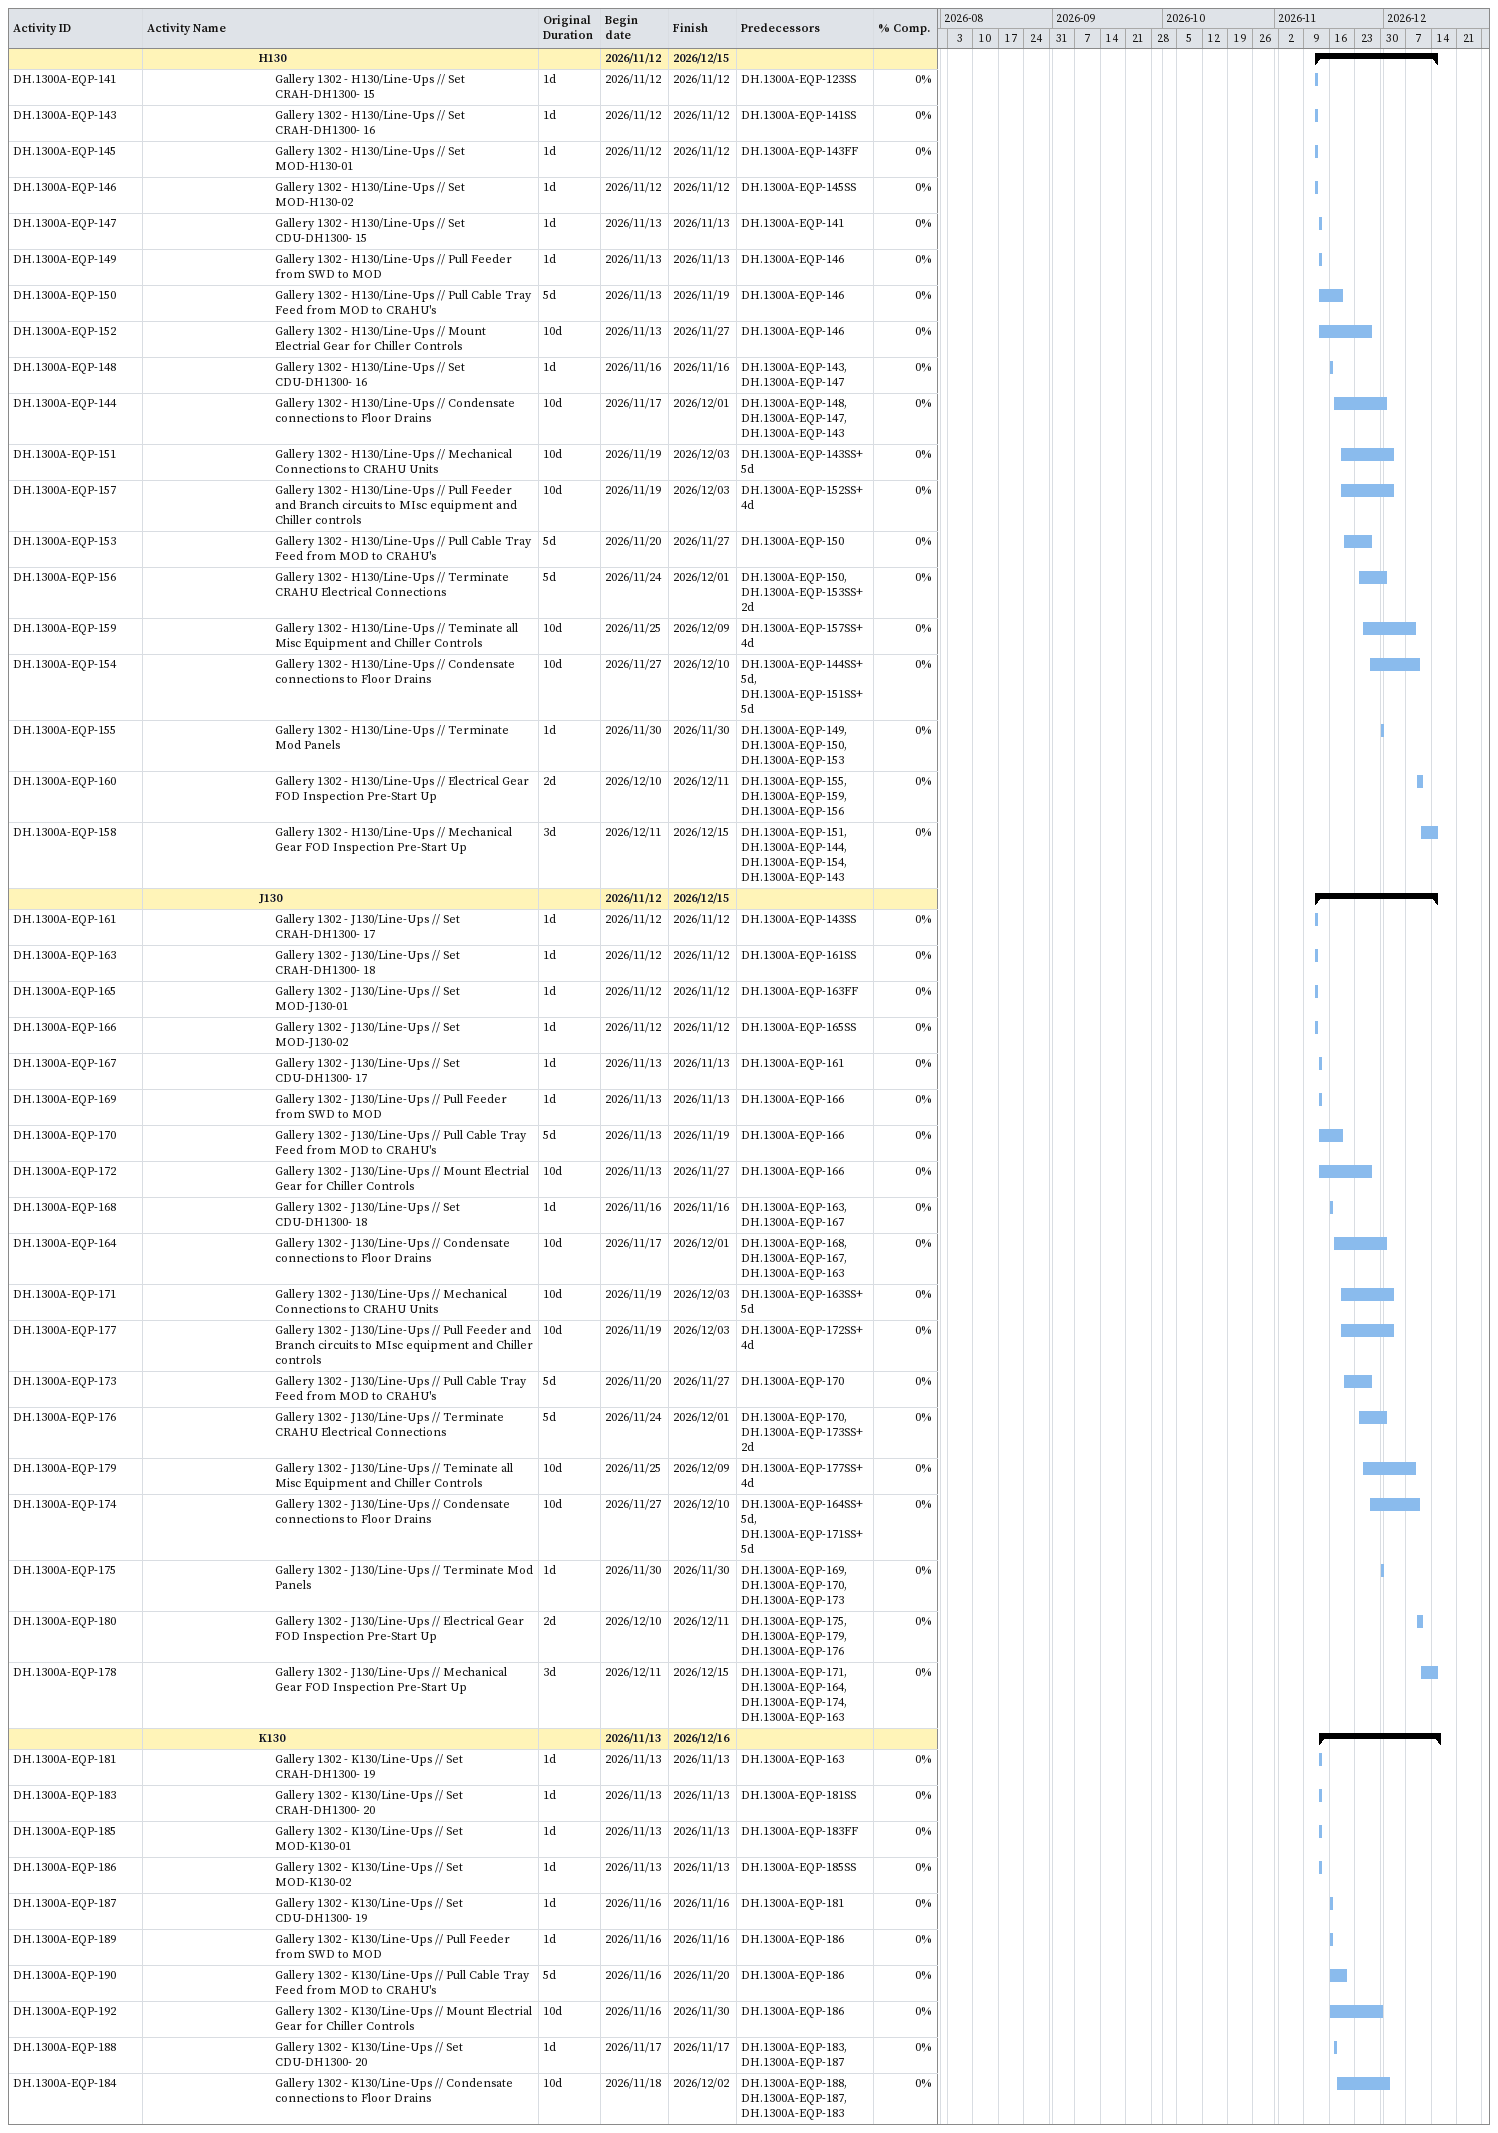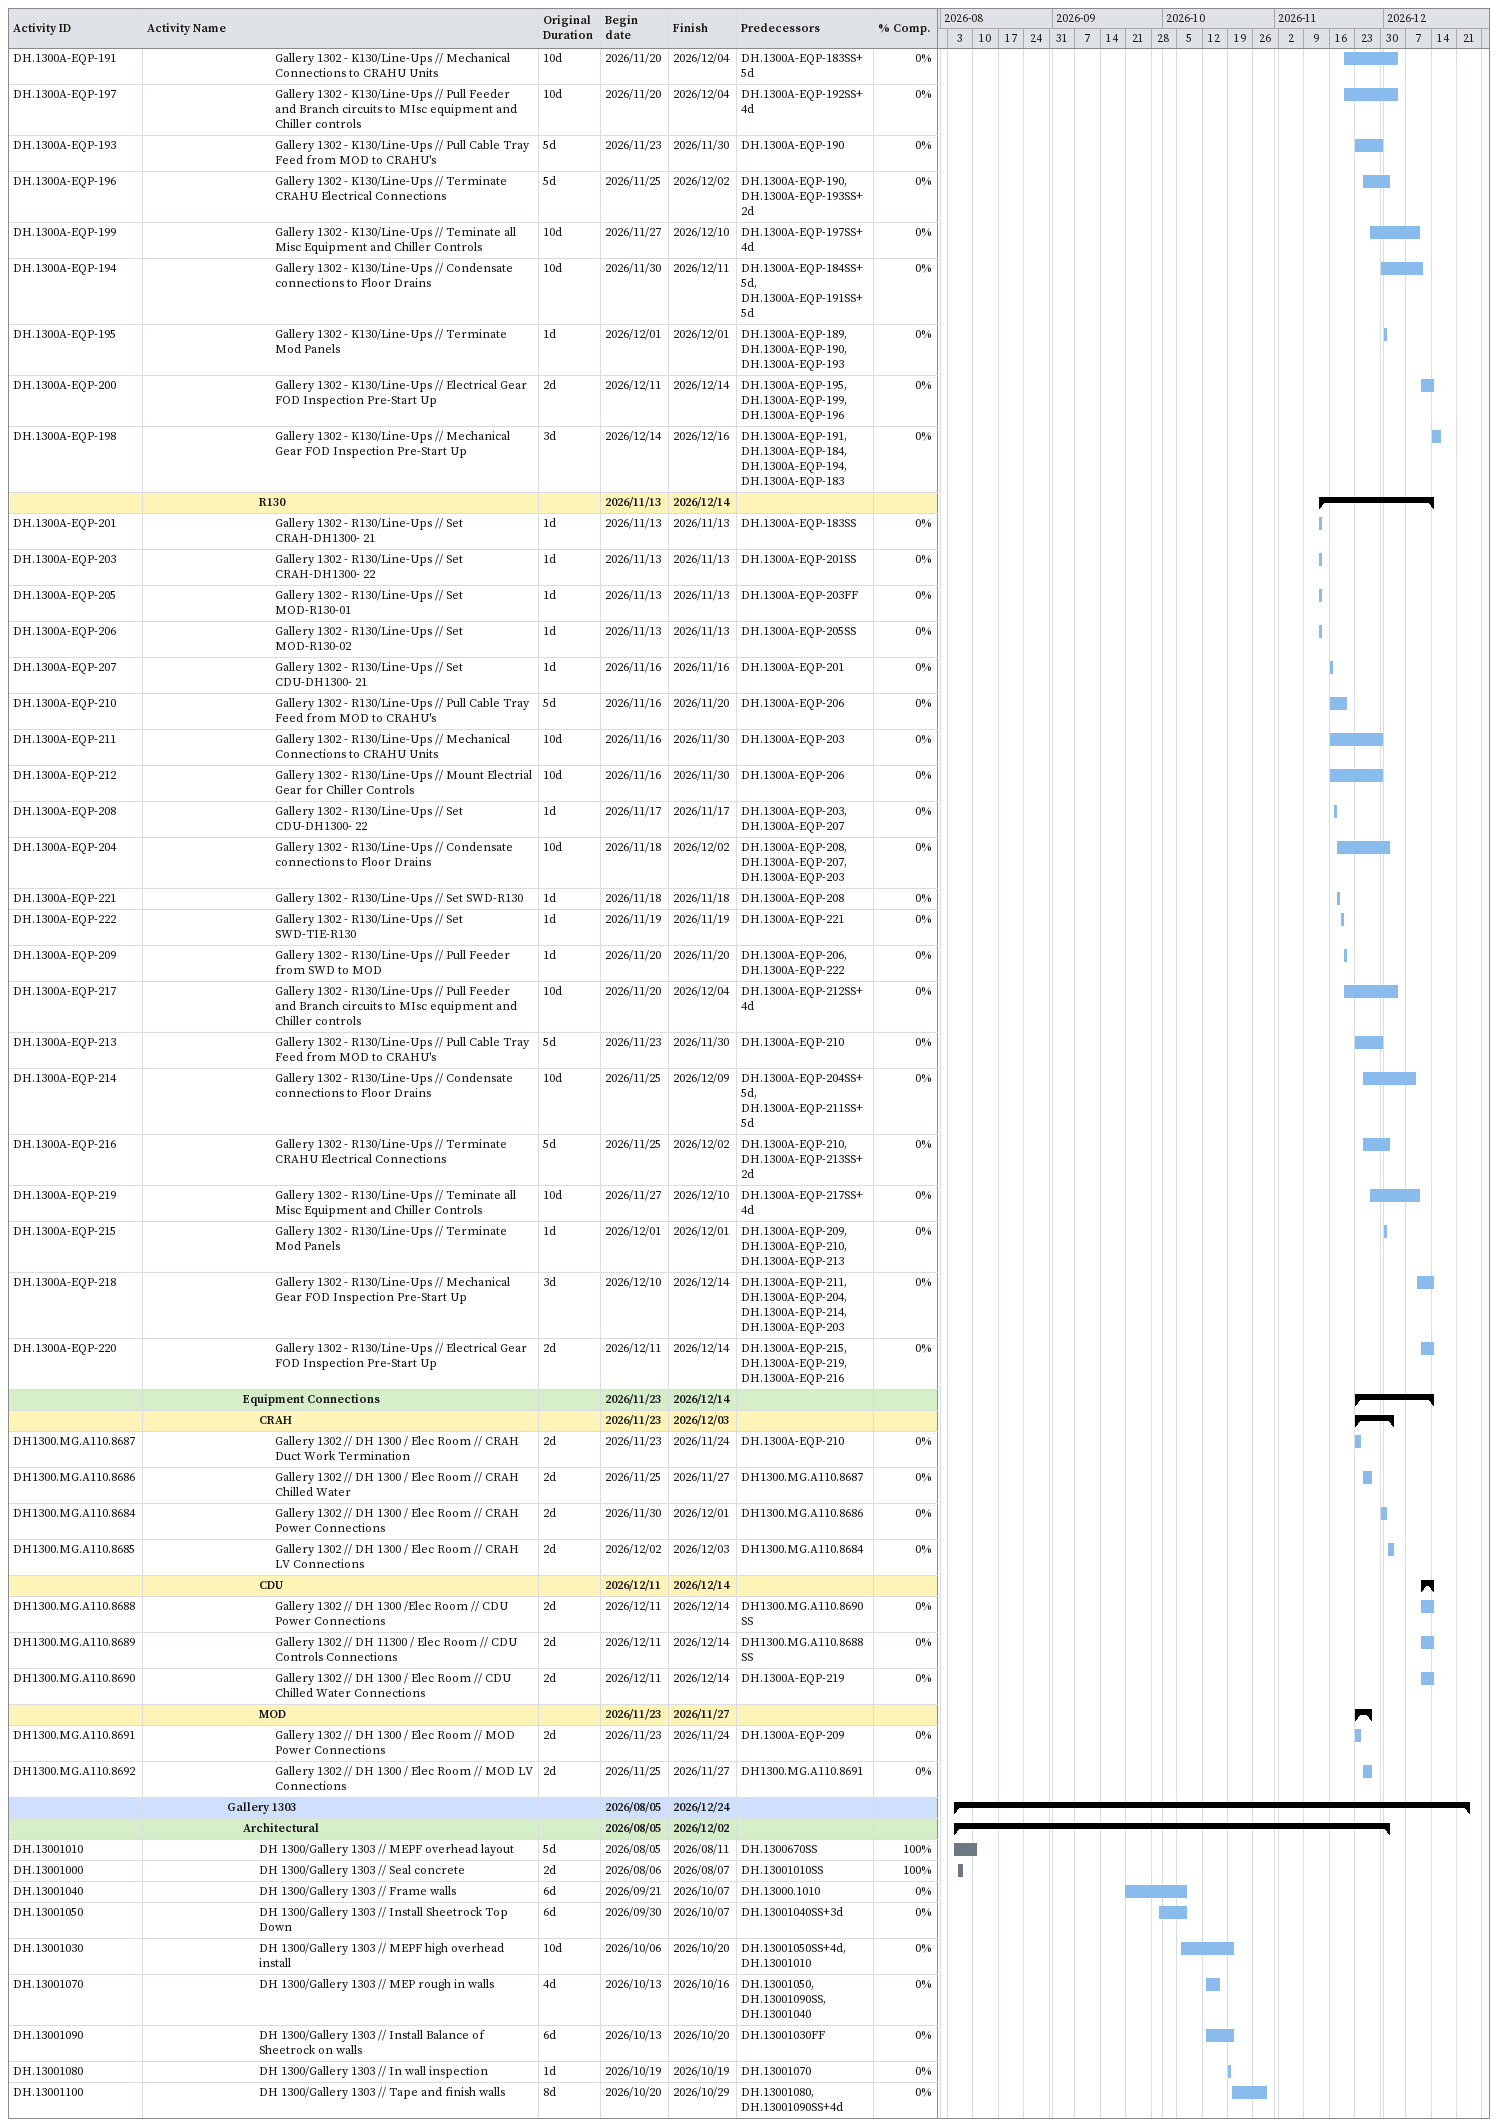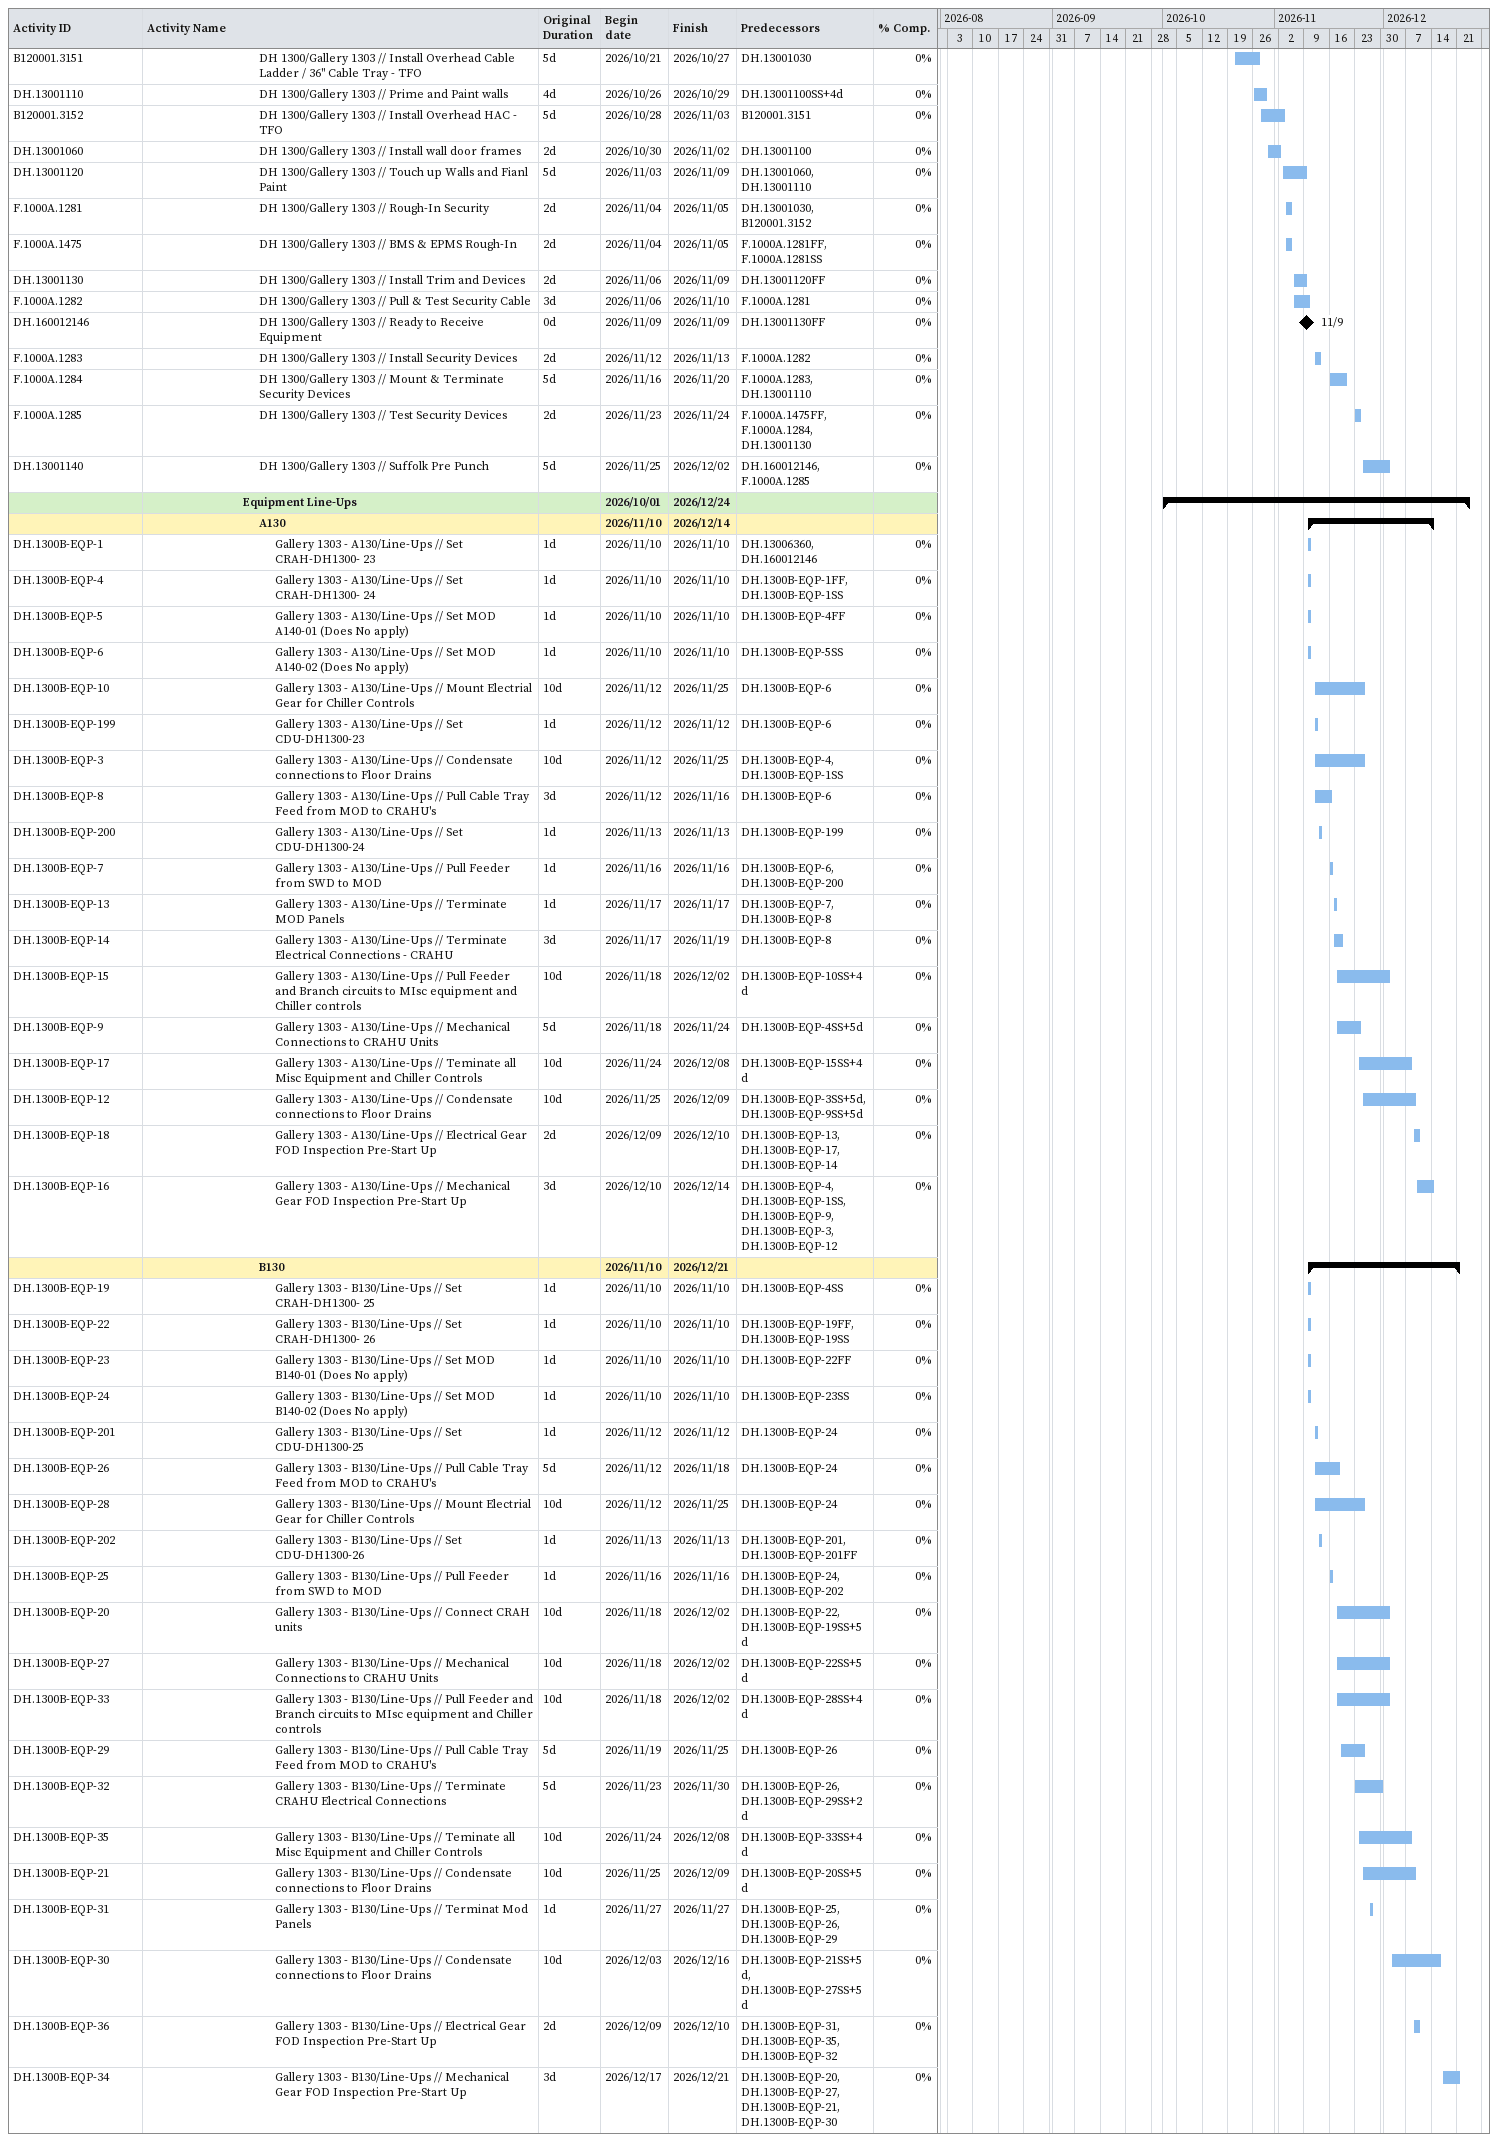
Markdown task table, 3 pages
| ID | Level | Task | Original duration | Start | Finish | Predecessors | % complete |
|---|---|---|---|---|---|---|---|
|  | 8 | **H130** |  | 2026-11-12 | 2026-12-15 |  |  |
| DH.1300A-EQP-141 | 9 | Gallery 1302 - H130/Line-Ups // Set CRAH-DH1300- 15 | 1d | 2026-11-12 | 2026-11-12 | DH.1300A-EQP-123SS | 0 |
| DH.1300A-EQP-143 | 9 | Gallery 1302 - H130/Line-Ups // Set CRAH-DH1300- 16 | 1d | 2026-11-12 | 2026-11-12 | DH.1300A-EQP-141SS | 0 |
| DH.1300A-EQP-145 | 9 | Gallery 1302 - H130/Line-Ups // Set MOD-H130-01 | 1d | 2026-11-12 | 2026-11-12 | DH.1300A-EQP-143FF | 0 |
| DH.1300A-EQP-146 | 9 | Gallery 1302 - H130/Line-Ups // Set MOD-H130-02 | 1d | 2026-11-12 | 2026-11-12 | DH.1300A-EQP-145SS | 0 |
| DH.1300A-EQP-147 | 9 | Gallery 1302 - H130/Line-Ups // Set CDU-DH1300- 15 | 1d | 2026-11-13 | 2026-11-13 | DH.1300A-EQP-141 | 0 |
| DH.1300A-EQP-149 | 9 | Gallery 1302 - H130/Line-Ups // Pull Feeder from SWD to MOD | 1d | 2026-11-13 | 2026-11-13 | DH.1300A-EQP-146 | 0 |
| DH.1300A-EQP-150 | 9 | Gallery 1302 - H130/Line-Ups // Pull Cable Tray Feed from MOD to CRAHU's | 5d | 2026-11-13 | 2026-11-19 | DH.1300A-EQP-146 | 0 |
| DH.1300A-EQP-152 | 9 | Gallery 1302 - H130/Line-Ups // Mount Electrial Gear for Chiller Controls | 10d | 2026-11-13 | 2026-11-27 | DH.1300A-EQP-146 | 0 |
| DH.1300A-EQP-148 | 9 | Gallery 1302 - H130/Line-Ups // Set CDU-DH1300- 16 | 1d | 2026-11-16 | 2026-11-16 | DH.1300A-EQP-143, DH.1300A-EQP-147 | 0 |
| DH.1300A-EQP-144 | 9 | Gallery 1302 - H130/Line-Ups // Condensate connections to Floor Drains | 10d | 2026-11-17 | 2026-12-01 | DH.1300A-EQP-148, DH.1300A-EQP-147, DH.1300A-EQP-143 | 0 |
| DH.1300A-EQP-151 | 9 | Gallery 1302 - H130/Line-Ups // Mechanical Connections to CRAHU Units | 10d | 2026-11-19 | 2026-12-03 | DH.1300A-EQP-143SS+5d | 0 |
| DH.1300A-EQP-157 | 9 | Gallery 1302 - H130/Line-Ups // Pull Feeder and Branch circuits to MIsc equipment and Chiller controls | 10d | 2026-11-19 | 2026-12-03 | DH.1300A-EQP-152SS+4d | 0 |
| DH.1300A-EQP-153 | 9 | Gallery 1302 - H130/Line-Ups // Pull Cable Tray Feed from MOD to CRAHU's | 5d | 2026-11-20 | 2026-11-27 | DH.1300A-EQP-150 | 0 |
| DH.1300A-EQP-156 | 9 | Gallery 1302 - H130/Line-Ups // Terminate CRAHU Electrical Connections | 5d | 2026-11-24 | 2026-12-01 | DH.1300A-EQP-150, DH.1300A-EQP-153SS+2d | 0 |
| DH.1300A-EQP-159 | 9 | Gallery 1302 - H130/Line-Ups // Teminate all Misc Equipment and Chiller Controls | 10d | 2026-11-25 | 2026-12-09 | DH.1300A-EQP-157SS+4d | 0 |
| DH.1300A-EQP-154 | 9 | Gallery 1302 - H130/Line-Ups // Condensate connections to Floor Drains | 10d | 2026-11-27 | 2026-12-10 | DH.1300A-EQP-144SS+5d, DH.1300A-EQP-151SS+5d | 0 |
| DH.1300A-EQP-155 | 9 | Gallery 1302 - H130/Line-Ups // Terminate Mod Panels | 1d | 2026-11-30 | 2026-11-30 | DH.1300A-EQP-149, DH.1300A-EQP-150, DH.1300A-EQP-153 | 0 |
| DH.1300A-EQP-160 | 9 | Gallery 1302 - H130/Line-Ups // Electrical Gear FOD Inspection Pre-Start Up | 2d | 2026-12-10 | 2026-12-11 | DH.1300A-EQP-155, DH.1300A-EQP-159, DH.1300A-EQP-156 | 0 |
| DH.1300A-EQP-158 | 9 | Gallery 1302 - H130/Line-Ups // Mechanical Gear FOD Inspection Pre-Start Up | 3d | 2026-12-11 | 2026-12-15 | DH.1300A-EQP-151, DH.1300A-EQP-144, DH.1300A-EQP-154, DH.1300A-EQP-143 | 0 |
|  | 8 | **J130** |  | 2026-11-12 | 2026-12-15 |  |  |
| DH.1300A-EQP-161 | 9 | Gallery 1302 - J130/Line-Ups // Set CRAH-DH1300- 17 | 1d | 2026-11-12 | 2026-11-12 | DH.1300A-EQP-143SS | 0 |
| DH.1300A-EQP-163 | 9 | Gallery 1302 - J130/Line-Ups // Set CRAH-DH1300- 18 | 1d | 2026-11-12 | 2026-11-12 | DH.1300A-EQP-161SS | 0 |
| DH.1300A-EQP-165 | 9 | Gallery 1302 - J130/Line-Ups // Set MOD-J130-01 | 1d | 2026-11-12 | 2026-11-12 | DH.1300A-EQP-163FF | 0 |
| DH.1300A-EQP-166 | 9 | Gallery 1302 - J130/Line-Ups // Set MOD-J130-02 | 1d | 2026-11-12 | 2026-11-12 | DH.1300A-EQP-165SS | 0 |
| DH.1300A-EQP-167 | 9 | Gallery 1302 - J130/Line-Ups // Set CDU-DH1300- 17 | 1d | 2026-11-13 | 2026-11-13 | DH.1300A-EQP-161 | 0 |
| DH.1300A-EQP-169 | 9 | Gallery 1302 - J130/Line-Ups // Pull Feeder from SWD to MOD | 1d | 2026-11-13 | 2026-11-13 | DH.1300A-EQP-166 | 0 |
| DH.1300A-EQP-170 | 9 | Gallery 1302 - J130/Line-Ups // Pull Cable Tray Feed from MOD to CRAHU's | 5d | 2026-11-13 | 2026-11-19 | DH.1300A-EQP-166 | 0 |
| DH.1300A-EQP-172 | 9 | Gallery 1302 - J130/Line-Ups // Mount Electrial Gear for Chiller Controls | 10d | 2026-11-13 | 2026-11-27 | DH.1300A-EQP-166 | 0 |
| DH.1300A-EQP-168 | 9 | Gallery 1302 - J130/Line-Ups // Set CDU-DH1300- 18 | 1d | 2026-11-16 | 2026-11-16 | DH.1300A-EQP-163, DH.1300A-EQP-167 | 0 |
| DH.1300A-EQP-164 | 9 | Gallery 1302 - J130/Line-Ups // Condensate connections to Floor Drains | 10d | 2026-11-17 | 2026-12-01 | DH.1300A-EQP-168, DH.1300A-EQP-167, DH.1300A-EQP-163 | 0 |
| DH.1300A-EQP-171 | 9 | Gallery 1302 - J130/Line-Ups // Mechanical Connections to CRAHU Units | 10d | 2026-11-19 | 2026-12-03 | DH.1300A-EQP-163SS+5d | 0 |
| DH.1300A-EQP-177 | 9 | Gallery 1302 - J130/Line-Ups // Pull Feeder and Branch circuits to MIsc equipment and Chiller controls | 10d | 2026-11-19 | 2026-12-03 | DH.1300A-EQP-172SS+4d | 0 |
| DH.1300A-EQP-173 | 9 | Gallery 1302 - J130/Line-Ups // Pull Cable Tray Feed from MOD to CRAHU's | 5d | 2026-11-20 | 2026-11-27 | DH.1300A-EQP-170 | 0 |
| DH.1300A-EQP-176 | 9 | Gallery 1302 - J130/Line-Ups // Terminate CRAHU Electrical Connections | 5d | 2026-11-24 | 2026-12-01 | DH.1300A-EQP-170, DH.1300A-EQP-173SS+2d | 0 |
| DH.1300A-EQP-179 | 9 | Gallery 1302 - J130/Line-Ups // Teminate all Misc Equipment and Chiller Controls | 10d | 2026-11-25 | 2026-12-09 | DH.1300A-EQP-177SS+4d | 0 |
| DH.1300A-EQP-174 | 9 | Gallery 1302 - J130/Line-Ups // Condensate connections to Floor Drains | 10d | 2026-11-27 | 2026-12-10 | DH.1300A-EQP-164SS+5d, DH.1300A-EQP-171SS+5d | 0 |
| DH.1300A-EQP-175 | 9 | Gallery 1302 - J130/Line-Ups // Terminate Mod Panels | 1d | 2026-11-30 | 2026-11-30 | DH.1300A-EQP-169, DH.1300A-EQP-170, DH.1300A-EQP-173 | 0 |
| DH.1300A-EQP-180 | 9 | Gallery 1302 - J130/Line-Ups // Electrical Gear FOD Inspection Pre-Start Up | 2d | 2026-12-10 | 2026-12-11 | DH.1300A-EQP-175, DH.1300A-EQP-179, DH.1300A-EQP-176 | 0 |
| DH.1300A-EQP-178 | 9 | Gallery 1302 - J130/Line-Ups // Mechanical Gear FOD Inspection Pre-Start Up | 3d | 2026-12-11 | 2026-12-15 | DH.1300A-EQP-171, DH.1300A-EQP-164, DH.1300A-EQP-174, DH.1300A-EQP-163 | 0 |
|  | 8 | **K130** |  | 2026-11-13 | 2026-12-16 |  |  |
| DH.1300A-EQP-181 | 9 | Gallery 1302 - K130/Line-Ups // Set CRAH-DH1300- 19 | 1d | 2026-11-13 | 2026-11-13 | DH.1300A-EQP-163 | 0 |
| DH.1300A-EQP-183 | 9 | Gallery 1302 - K130/Line-Ups // Set CRAH-DH1300- 20 | 1d | 2026-11-13 | 2026-11-13 | DH.1300A-EQP-181SS | 0 |
| DH.1300A-EQP-185 | 9 | Gallery 1302 - K130/Line-Ups // Set MOD-K130-01 | 1d | 2026-11-13 | 2026-11-13 | DH.1300A-EQP-183FF | 0 |
| DH.1300A-EQP-186 | 9 | Gallery 1302 - K130/Line-Ups // Set MOD-K130-02 | 1d | 2026-11-13 | 2026-11-13 | DH.1300A-EQP-185SS | 0 |
| DH.1300A-EQP-187 | 9 | Gallery 1302 - K130/Line-Ups // Set CDU-DH1300- 19 | 1d | 2026-11-16 | 2026-11-16 | DH.1300A-EQP-181 | 0 |
| DH.1300A-EQP-189 | 9 | Gallery 1302 - K130/Line-Ups // Pull Feeder from SWD to MOD | 1d | 2026-11-16 | 2026-11-16 | DH.1300A-EQP-186 | 0 |
| DH.1300A-EQP-190 | 9 | Gallery 1302 - K130/Line-Ups // Pull Cable Tray Feed from MOD to CRAHU's | 5d | 2026-11-16 | 2026-11-20 | DH.1300A-EQP-186 | 0 |
| DH.1300A-EQP-192 | 9 | Gallery 1302 - K130/Line-Ups // Mount Electrial Gear for Chiller Controls | 10d | 2026-11-16 | 2026-11-30 | DH.1300A-EQP-186 | 0 |
| DH.1300A-EQP-188 | 9 | Gallery 1302 - K130/Line-Ups // Set CDU-DH1300- 20 | 1d | 2026-11-17 | 2026-11-17 | DH.1300A-EQP-183, DH.1300A-EQP-187 | 0 |
| DH.1300A-EQP-184 | 9 | Gallery 1302 - K130/Line-Ups // Condensate connections to Floor Drains | 10d | 2026-11-18 | 2026-12-02 | DH.1300A-EQP-188, DH.1300A-EQP-187, DH.1300A-EQP-183 | 0 |
| DH.1300A-EQP-191 | 9 | Gallery 1302 - K130/Line-Ups // Mechanical Connections to CRAHU Units | 10d | 2026-11-20 | 2026-12-04 | DH.1300A-EQP-183SS+5d | 0 |
| DH.1300A-EQP-197 | 9 | Gallery 1302 - K130/Line-Ups // Pull Feeder and Branch circuits to MIsc equipment and Chiller controls | 10d | 2026-11-20 | 2026-12-04 | DH.1300A-EQP-192SS+4d | 0 |
| DH.1300A-EQP-193 | 9 | Gallery 1302 - K130/Line-Ups // Pull Cable Tray Feed from MOD to CRAHU's | 5d | 2026-11-23 | 2026-11-30 | DH.1300A-EQP-190 | 0 |
| DH.1300A-EQP-196 | 9 | Gallery 1302 - K130/Line-Ups // Terminate CRAHU Electrical Connections | 5d | 2026-11-25 | 2026-12-02 | DH.1300A-EQP-190, DH.1300A-EQP-193SS+2d | 0 |
| DH.1300A-EQP-199 | 9 | Gallery 1302 - K130/Line-Ups // Teminate all Misc Equipment and Chiller Controls | 10d | 2026-11-27 | 2026-12-10 | DH.1300A-EQP-197SS+4d | 0 |
| DH.1300A-EQP-194 | 9 | Gallery 1302 - K130/Line-Ups // Condensate connections to Floor Drains | 10d | 2026-11-30 | 2026-12-11 | DH.1300A-EQP-184SS+5d, DH.1300A-EQP-191SS+5d | 0 |
| DH.1300A-EQP-195 | 9 | Gallery 1302 - K130/Line-Ups // Terminate Mod Panels | 1d | 2026-12-01 | 2026-12-01 | DH.1300A-EQP-189, DH.1300A-EQP-190, DH.1300A-EQP-193 | 0 |
| DH.1300A-EQP-200 | 9 | Gallery 1302 - K130/Line-Ups // Electrical Gear FOD Inspection Pre-Start Up | 2d | 2026-12-11 | 2026-12-14 | DH.1300A-EQP-195, DH.1300A-EQP-199, DH.1300A-EQP-196 | 0 |
| DH.1300A-EQP-198 | 9 | Gallery 1302 - K130/Line-Ups // Mechanical Gear FOD Inspection Pre-Start Up | 3d | 2026-12-14 | 2026-12-16 | DH.1300A-EQP-191, DH.1300A-EQP-184, DH.1300A-EQP-194, DH.1300A-EQP-183 | 0 |
|  | 8 | **R130** |  | 2026-11-13 | 2026-12-14 |  |  |
| DH.1300A-EQP-201 | 9 | Gallery 1302 - R130/Line-Ups // Set CRAH-DH1300- 21 | 1d | 2026-11-13 | 2026-11-13 | DH.1300A-EQP-183SS | 0 |
| DH.1300A-EQP-203 | 9 | Gallery 1302 - R130/Line-Ups // Set CRAH-DH1300- 22 | 1d | 2026-11-13 | 2026-11-13 | DH.1300A-EQP-201SS | 0 |
| DH.1300A-EQP-205 | 9 | Gallery 1302 - R130/Line-Ups // Set MOD-R130-01 | 1d | 2026-11-13 | 2026-11-13 | DH.1300A-EQP-203FF | 0 |
| DH.1300A-EQP-206 | 9 | Gallery 1302 - R130/Line-Ups // Set MOD-R130-02 | 1d | 2026-11-13 | 2026-11-13 | DH.1300A-EQP-205SS | 0 |
| DH.1300A-EQP-207 | 9 | Gallery 1302 - R130/Line-Ups // Set CDU-DH1300- 21 | 1d | 2026-11-16 | 2026-11-16 | DH.1300A-EQP-201 | 0 |
| DH.1300A-EQP-210 | 9 | Gallery 1302 - R130/Line-Ups // Pull Cable Tray Feed from MOD to CRAHU's | 5d | 2026-11-16 | 2026-11-20 | DH.1300A-EQP-206 | 0 |
| DH.1300A-EQP-211 | 9 | Gallery 1302 - R130/Line-Ups // Mechanical Connections to CRAHU Units | 10d | 2026-11-16 | 2026-11-30 | DH.1300A-EQP-203 | 0 |
| DH.1300A-EQP-212 | 9 | Gallery 1302 - R130/Line-Ups // Mount Electrial Gear for Chiller Controls | 10d | 2026-11-16 | 2026-11-30 | DH.1300A-EQP-206 | 0 |
| DH.1300A-EQP-208 | 9 | Gallery 1302 - R130/Line-Ups // Set CDU-DH1300- 22 | 1d | 2026-11-17 | 2026-11-17 | DH.1300A-EQP-203, DH.1300A-EQP-207 | 0 |
| DH.1300A-EQP-204 | 9 | Gallery 1302 - R130/Line-Ups // Condensate connections to Floor Drains | 10d | 2026-11-18 | 2026-12-02 | DH.1300A-EQP-208, DH.1300A-EQP-207, DH.1300A-EQP-203 | 0 |
| DH.1300A-EQP-221 | 9 | Gallery 1302 - R130/Line-Ups // Set SWD-R130 | 1d | 2026-11-18 | 2026-11-18 | DH.1300A-EQP-208 | 0 |
| DH.1300A-EQP-222 | 9 | Gallery 1302 - R130/Line-Ups // Set SWD-TIE-R130 | 1d | 2026-11-19 | 2026-11-19 | DH.1300A-EQP-221 | 0 |
| DH.1300A-EQP-209 | 9 | Gallery 1302 - R130/Line-Ups // Pull Feeder from SWD to MOD | 1d | 2026-11-20 | 2026-11-20 | DH.1300A-EQP-206, DH.1300A-EQP-222 | 0 |
| DH.1300A-EQP-217 | 9 | Gallery 1302 - R130/Line-Ups // Pull Feeder and Branch circuits to MIsc equipment and Chiller controls | 10d | 2026-11-20 | 2026-12-04 | DH.1300A-EQP-212SS+4d | 0 |
| DH.1300A-EQP-213 | 9 | Gallery 1302 - R130/Line-Ups // Pull Cable Tray Feed from MOD to CRAHU's | 5d | 2026-11-23 | 2026-11-30 | DH.1300A-EQP-210 | 0 |
| DH.1300A-EQP-214 | 9 | Gallery 1302 - R130/Line-Ups // Condensate connections to Floor Drains | 10d | 2026-11-25 | 2026-12-09 | DH.1300A-EQP-204SS+5d, DH.1300A-EQP-211SS+5d | 0 |
| DH.1300A-EQP-216 | 9 | Gallery 1302 - R130/Line-Ups // Terminate CRAHU Electrical Connections | 5d | 2026-11-25 | 2026-12-02 | DH.1300A-EQP-210, DH.1300A-EQP-213SS+2d | 0 |
| DH.1300A-EQP-219 | 9 | Gallery 1302 - R130/Line-Ups // Teminate all Misc Equipment and Chiller Controls | 10d | 2026-11-27 | 2026-12-10 | DH.1300A-EQP-217SS+4d | 0 |
| DH.1300A-EQP-215 | 9 | Gallery 1302 - R130/Line-Ups // Terminate Mod Panels | 1d | 2026-12-01 | 2026-12-01 | DH.1300A-EQP-209, DH.1300A-EQP-210, DH.1300A-EQP-213 | 0 |
| DH.1300A-EQP-218 | 9 | Gallery 1302 - R130/Line-Ups // Mechanical Gear FOD Inspection Pre-Start Up | 3d | 2026-12-10 | 2026-12-14 | DH.1300A-EQP-211, DH.1300A-EQP-204, DH.1300A-EQP-214, DH.1300A-EQP-203 | 0 |
| DH.1300A-EQP-220 | 9 | Gallery 1302 - R130/Line-Ups // Electrical Gear FOD Inspection Pre-Start Up | 2d | 2026-12-11 | 2026-12-14 | DH.1300A-EQP-215, DH.1300A-EQP-219, DH.1300A-EQP-216 | 0 |
|  | 7 | **Equipment Connections** |  | 2026-11-23 | 2026-12-14 |  |  |
|  | 8 | **CRAH** |  | 2026-11-23 | 2026-12-03 |  |  |
| DH1300.MG.A110.8687 | 9 | Gallery 1302 // DH 1300 / Elec Room // CRAH Duct Work Termination | 2d | 2026-11-23 | 2026-11-24 | DH.1300A-EQP-210 | 0 |
| DH1300.MG.A110.8686 | 9 | Gallery 1302 // DH 1300 / Elec Room // CRAH Chilled Water | 2d | 2026-11-25 | 2026-11-27 | DH1300.MG.A110.8687 | 0 |
| DH1300.MG.A110.8684 | 9 | Gallery 1302 // DH 1300 / Elec Room // CRAH Power Connections | 2d | 2026-11-30 | 2026-12-01 | DH1300.MG.A110.8686 | 0 |
| DH1300.MG.A110.8685 | 9 | Gallery 1302 // DH 1300 / Elec Room // CRAH LV Connections | 2d | 2026-12-02 | 2026-12-03 | DH1300.MG.A110.8684 | 0 |
|  | 8 | **CDU** |  | 2026-12-11 | 2026-12-14 |  |  |
| DH1300.MG.A110.8688 | 9 | Gallery 1302 // DH 1300 /Elec Room // CDU Power Connections | 2d | 2026-12-11 | 2026-12-14 | DH1300.MG.A110.8690SS | 0 |
| DH1300.MG.A110.8689 | 9 | Gallery 1302 // DH 11300 / Elec Room // CDU Controls Connections | 2d | 2026-12-11 | 2026-12-14 | DH1300.MG.A110.8688SS | 0 |
| DH1300.MG.A110.8690 | 9 | Gallery 1302 // DH 1300 / Elec Room // CDU Chilled Water Connections | 2d | 2026-12-11 | 2026-12-14 | DH.1300A-EQP-219 | 0 |
|  | 8 | **MOD** |  | 2026-11-23 | 2026-11-27 |  |  |
| DH1300.MG.A110.8691 | 9 | Gallery 1302 // DH 1300 / Elec Room // MOD Power Connections | 2d | 2026-11-23 | 2026-11-24 | DH.1300A-EQP-209 | 0 |
| DH1300.MG.A110.8692 | 9 | Gallery 1302 // DH 1300 / Elec Room // MOD LV Connections | 2d | 2026-11-25 | 2026-11-27 | DH1300.MG.A110.8691 | 0 |
|  | 6 | **Gallery 1303** |  | 2026-08-05 | 2026-12-24 |  |  |
|  | 7 | **Architectural** |  | 2026-08-05 | 2026-12-02 |  |  |
| DH.13001010 | 8 | DH 1300/Gallery 1303 // MEPF overhead layout | 5d | 2026-08-05 | 2026-08-11 | DH.1300670SS | 100 |
| DH.13001000 | 8 | DH 1300/Gallery 1303 // Seal concrete | 2d | 2026-08-06 | 2026-08-07 | DH.13001010SS | 100 |
| DH.13001040 | 8 | DH 1300/Gallery 1303 // Frame walls | 6d | 2026-09-21 | 2026-10-07 | DH.13000.1010 | 0 |
| DH.13001050 | 8 | DH 1300/Gallery 1303 // Install Sheetrock Top Down | 6d | 2026-09-30 | 2026-10-07 | DH.13001040SS+3d | 0 |
| DH.13001030 | 8 | DH 1300/Gallery 1303 // MEPF high overhead install | 10d | 2026-10-06 | 2026-10-20 | DH.13001050SS+4d, DH.13001010 | 0 |
| DH.13001070 | 8 | DH 1300/Gallery 1303 // MEP rough in walls | 4d | 2026-10-13 | 2026-10-16 | DH.13001050, DH.13001090SS, DH.13001040 | 0 |
| DH.13001090 | 8 | DH 1300/Gallery 1303 // Install Balance of Sheetrock on walls | 6d | 2026-10-13 | 2026-10-20 | DH.13001030FF | 0 |
| DH.13001080 | 8 | DH 1300/Gallery 1303 // In wall inspection | 1d | 2026-10-19 | 2026-10-19 | DH.13001070 | 0 |
| DH.13001100 | 8 | DH 1300/Gallery 1303 // Tape and finish walls | 8d | 2026-10-20 | 2026-10-29 | DH.13001080, DH.13001090SS+4d | 0 |
| B120001.3151 | 8 | DH 1300/Gallery 1303 // Install Overhead Cable Ladder / 36" Cable Tray - TFO | 5d | 2026-10-21 | 2026-10-27 | DH.13001030 | 0 |
| DH.13001110 | 8 | DH 1300/Gallery 1303 // Prime and Paint walls | 4d | 2026-10-26 | 2026-10-29 | DH.13001100SS+4d | 0 |
| B120001.3152 | 8 | DH 1300/Gallery 1303 // Install Overhead HAC - TFO | 5d | 2026-10-28 | 2026-11-03 | B120001.3151 | 0 |
| DH.13001060 | 8 | DH 1300/Gallery 1303 // Install wall door frames | 2d | 2026-10-30 | 2026-11-02 | DH.13001100 | 0 |
| DH.13001120 | 8 | DH 1300/Gallery 1303 // Touch up Walls and Fianl Paint | 5d | 2026-11-03 | 2026-11-09 | DH.13001060, DH.13001110 | 0 |
| F.1000A.1281 | 8 | DH 1300/Gallery 1303 // Rough-In Security | 2d | 2026-11-04 | 2026-11-05 | DH.13001030, B120001.3152 | 0 |
| F.1000A.1475 | 8 | DH 1300/Gallery 1303 // BMS & EPMS Rough-In | 2d | 2026-11-04 | 2026-11-05 | F.1000A.1281FF, F.1000A.1281SS | 0 |
| DH.13001130 | 8 | DH 1300/Gallery 1303 // Install Trim and Devices | 2d | 2026-11-06 | 2026-11-09 | DH.13001120FF | 0 |
| F.1000A.1282 | 8 | DH 1300/Gallery 1303 // Pull & Test Security Cable | 3d | 2026-11-06 | 2026-11-10 | F.1000A.1281 | 0 |
| DH.160012146 | 8 | DH 1300/Gallery 1303 // Ready to Receive Equipment | 0d | 2026-11-09 | 2026-11-09 | DH.13001130FF | 0 |
| F.1000A.1283 | 8 | DH 1300/Gallery 1303 // Install Security Devices | 2d | 2026-11-12 | 2026-11-13 | F.1000A.1282 | 0 |
| F.1000A.1284 | 8 | DH 1300/Gallery 1303 // Mount & Terminate Security Devices | 5d | 2026-11-16 | 2026-11-20 | F.1000A.1283, DH.13001110 | 0 |
| F.1000A.1285 | 8 | DH 1300/Gallery 1303 // Test Security Devices | 2d | 2026-11-23 | 2026-11-24 | F.1000A.1475FF, F.1000A.1284, DH.13001130 | 0 |
| DH.13001140 | 8 | DH 1300/Gallery 1303 // Suffolk Pre Punch | 5d | 2026-11-25 | 2026-12-02 | DH.160012146, F.1000A.1285 | 0 |
|  | 7 | **Equipment Line-Ups** |  | 2026-10-01 | 2026-12-24 |  |  |
|  | 8 | **A130** |  | 2026-11-10 | 2026-12-14 |  |  |
| DH.1300B-EQP-1 | 9 | Gallery 1303 - A130/Line-Ups // Set CRAH-DH1300- 23 | 1d | 2026-11-10 | 2026-11-10 | DH.13006360, DH.160012146 | 0 |
| DH.1300B-EQP-4 | 9 | Gallery 1303 - A130/Line-Ups // Set CRAH-DH1300- 24 | 1d | 2026-11-10 | 2026-11-10 | DH.1300B-EQP-1FF, DH.1300B-EQP-1SS | 0 |
| DH.1300B-EQP-5 | 9 | Gallery 1303 - A130/Line-Ups // Set MOD A140-01 (Does No apply) | 1d | 2026-11-10 | 2026-11-10 | DH.1300B-EQP-4FF | 0 |
| DH.1300B-EQP-6 | 9 | Gallery 1303 - A130/Line-Ups // Set MOD A140-02 (Does No apply) | 1d | 2026-11-10 | 2026-11-10 | DH.1300B-EQP-5SS | 0 |
| DH.1300B-EQP-10 | 9 | Gallery 1303 - A130/Line-Ups // Mount Electrial Gear for Chiller Controls | 10d | 2026-11-12 | 2026-11-25 | DH.1300B-EQP-6 | 0 |
| DH.1300B-EQP-199 | 9 | Gallery 1303 - A130/Line-Ups // Set CDU-DH1300-23 | 1d | 2026-11-12 | 2026-11-12 | DH.1300B-EQP-6 | 0 |
| DH.1300B-EQP-3 | 9 | Gallery 1303 - A130/Line-Ups // Condensate connections to Floor Drains | 10d | 2026-11-12 | 2026-11-25 | DH.1300B-EQP-4, DH.1300B-EQP-1SS | 0 |
| DH.1300B-EQP-8 | 9 | Gallery 1303 - A130/Line-Ups // Pull Cable Tray Feed from MOD to CRAHU's | 3d | 2026-11-12 | 2026-11-16 | DH.1300B-EQP-6 | 0 |
| DH.1300B-EQP-200 | 9 | Gallery 1303 - A130/Line-Ups // Set CDU-DH1300-24 | 1d | 2026-11-13 | 2026-11-13 | DH.1300B-EQP-199 | 0 |
| DH.1300B-EQP-7 | 9 | Gallery 1303 - A130/Line-Ups // Pull Feeder from SWD to MOD | 1d | 2026-11-16 | 2026-11-16 | DH.1300B-EQP-6, DH.1300B-EQP-200 | 0 |
| DH.1300B-EQP-13 | 9 | Gallery 1303 - A130/Line-Ups // Terminate MOD Panels | 1d | 2026-11-17 | 2026-11-17 | DH.1300B-EQP-7, DH.1300B-EQP-8 | 0 |
| DH.1300B-EQP-14 | 9 | Gallery 1303 - A130/Line-Ups // Terminate Electrical Connections - CRAHU | 3d | 2026-11-17 | 2026-11-19 | DH.1300B-EQP-8 | 0 |
| DH.1300B-EQP-15 | 9 | Gallery 1303 - A130/Line-Ups // Pull Feeder and Branch circuits to MIsc equipment and Chiller controls | 10d | 2026-11-18 | 2026-12-02 | DH.1300B-EQP-10SS+4d | 0 |
| DH.1300B-EQP-9 | 9 | Gallery 1303 - A130/Line-Ups // Mechanical Connections to CRAHU Units | 5d | 2026-11-18 | 2026-11-24 | DH.1300B-EQP-4SS+5d | 0 |
| DH.1300B-EQP-17 | 9 | Gallery 1303 - A130/Line-Ups // Teminate all Misc Equipment and Chiller Controls | 10d | 2026-11-24 | 2026-12-08 | DH.1300B-EQP-15SS+4d | 0 |
| DH.1300B-EQP-12 | 9 | Gallery 1303 - A130/Line-Ups // Condensate connections to Floor Drains | 10d | 2026-11-25 | 2026-12-09 | DH.1300B-EQP-3SS+5d, DH.1300B-EQP-9SS+5d | 0 |
| DH.1300B-EQP-18 | 9 | Gallery 1303 - A130/Line-Ups // Electrical Gear FOD Inspection Pre-Start Up | 2d | 2026-12-09 | 2026-12-10 | DH.1300B-EQP-13, DH.1300B-EQP-17, DH.1300B-EQP-14 | 0 |
| DH.1300B-EQP-16 | 9 | Gallery 1303 - A130/Line-Ups // Mechanical Gear FOD Inspection Pre-Start Up | 3d | 2026-12-10 | 2026-12-14 | DH.1300B-EQP-4, DH.1300B-EQP-1SS, DH.1300B-EQP-9, DH.1300B-EQP-3, DH.1300B-EQP-12 | 0 |
|  | 8 | **B130** |  | 2026-11-10 | 2026-12-21 |  |  |
| DH.1300B-EQP-19 | 9 | Gallery 1303 - B130/Line-Ups // Set CRAH-DH1300- 25 | 1d | 2026-11-10 | 2026-11-10 | DH.1300B-EQP-4SS | 0 |
| DH.1300B-EQP-22 | 9 | Gallery 1303 - B130/Line-Ups // Set CRAH-DH1300- 26 | 1d | 2026-11-10 | 2026-11-10 | DH.1300B-EQP-19FF, DH.1300B-EQP-19SS | 0 |
| DH.1300B-EQP-23 | 9 | Gallery 1303 - B130/Line-Ups // Set MOD B140-01 (Does No apply) | 1d | 2026-11-10 | 2026-11-10 | DH.1300B-EQP-22FF | 0 |
| DH.1300B-EQP-24 | 9 | Gallery 1303 - B130/Line-Ups // Set MOD B140-02 (Does No apply) | 1d | 2026-11-10 | 2026-11-10 | DH.1300B-EQP-23SS | 0 |
| DH.1300B-EQP-201 | 9 | Gallery 1303 - B130/Line-Ups // Set CDU-DH1300-25 | 1d | 2026-11-12 | 2026-11-12 | DH.1300B-EQP-24 | 0 |
| DH.1300B-EQP-26 | 9 | Gallery 1303 - B130/Line-Ups // Pull Cable Tray Feed from MOD to CRAHU's | 5d | 2026-11-12 | 2026-11-18 | DH.1300B-EQP-24 | 0 |
| DH.1300B-EQP-28 | 9 | Gallery 1303 - B130/Line-Ups // Mount Electrial Gear for Chiller Controls | 10d | 2026-11-12 | 2026-11-25 | DH.1300B-EQP-24 | 0 |
| DH.1300B-EQP-202 | 9 | Gallery 1303 - B130/Line-Ups // Set CDU-DH1300-26 | 1d | 2026-11-13 | 2026-11-13 | DH.1300B-EQP-201, DH.1300B-EQP-201FF | 0 |
| DH.1300B-EQP-25 | 9 | Gallery 1303 - B130/Line-Ups // Pull Feeder from SWD to MOD | 1d | 2026-11-16 | 2026-11-16 | DH.1300B-EQP-24, DH.1300B-EQP-202 | 0 |
| DH.1300B-EQP-20 | 9 | Gallery 1303 - B130/Line-Ups // Connect CRAH units | 10d | 2026-11-18 | 2026-12-02 | DH.1300B-EQP-22, DH.1300B-EQP-19SS+5d | 0 |
| DH.1300B-EQP-27 | 9 | Gallery 1303 - B130/Line-Ups // Mechanical Connections to CRAHU Units | 10d | 2026-11-18 | 2026-12-02 | DH.1300B-EQP-22SS+5d | 0 |
| DH.1300B-EQP-33 | 9 | Gallery 1303 - B130/Line-Ups // Pull Feeder and Branch circuits to MIsc equipment and Chiller controls | 10d | 2026-11-18 | 2026-12-02 | DH.1300B-EQP-28SS+4d | 0 |
| DH.1300B-EQP-29 | 9 | Gallery 1303 - B130/Line-Ups // Pull Cable Tray Feed from MOD to CRAHU's | 5d | 2026-11-19 | 2026-11-25 | DH.1300B-EQP-26 | 0 |
| DH.1300B-EQP-32 | 9 | Gallery 1303 - B130/Line-Ups // Terminate CRAHU Electrical Connections | 5d | 2026-11-23 | 2026-11-30 | DH.1300B-EQP-26, DH.1300B-EQP-29SS+2d | 0 |
| DH.1300B-EQP-35 | 9 | Gallery 1303 - B130/Line-Ups // Teminate all Misc Equipment and Chiller Controls | 10d | 2026-11-24 | 2026-12-08 | DH.1300B-EQP-33SS+4d | 0 |
| DH.1300B-EQP-21 | 9 | Gallery 1303 - B130/Line-Ups // Condensate connections to Floor Drains | 10d | 2026-11-25 | 2026-12-09 | DH.1300B-EQP-20SS+5d | 0 |
| DH.1300B-EQP-31 | 9 | Gallery 1303 - B130/Line-Ups // Terminat Mod Panels | 1d | 2026-11-27 | 2026-11-27 | DH.1300B-EQP-25, DH.1300B-EQP-26, DH.1300B-EQP-29 | 0 |
| DH.1300B-EQP-30 | 9 | Gallery 1303 - B130/Line-Ups // Condensate connections to Floor Drains | 10d | 2026-12-03 | 2026-12-16 | DH.1300B-EQP-21SS+5d, DH.1300B-EQP-27SS+5d | 0 |
| DH.1300B-EQP-36 | 9 | Gallery 1303 - B130/Line-Ups // Electrical Gear FOD Inspection Pre-Start Up | 2d | 2026-12-09 | 2026-12-10 | DH.1300B-EQP-31, DH.1300B-EQP-35, DH.1300B-EQP-32 | 0 |
| DH.1300B-EQP-34 | 9 | Gallery 1303 - B130/Line-Ups // Mechanical Gear FOD Inspection Pre-Start Up | 3d | 2026-12-17 | 2026-12-21 | DH.1300B-EQP-20, DH.1300B-EQP-27, DH.1300B-EQP-21, DH.1300B-EQP-30 | 0 |
